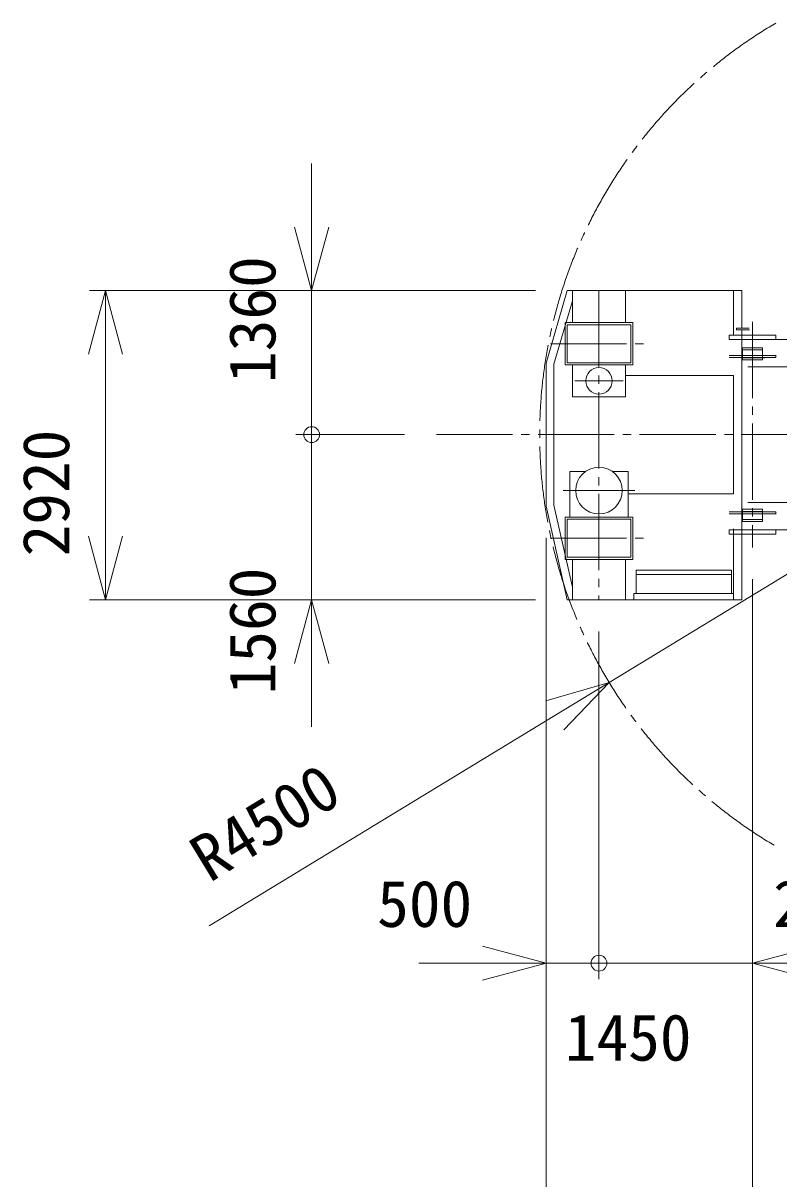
# Model space of a CAD drawing. Units: millimetres, scale not verified. Extents: x -26175 to 26208, y -37536 to 40834.
# Drawn here: x -26175 to -19037, y 26698 to 37611 of the extents above; entities that cross this region are included whole.
import ezdxf
from ezdxf.enums import TextEntityAlignment as Align

# ---------------------------------------------------------------- set-up
doc = ezdxf.new("R2010")
doc.units = ezdxf.units.MM
doc.header["$LTSCALE"] = 80
doc.linetypes.add('CHAIN2', pattern=[12, 9, -1, 1, -1])
for name, color, linetype, lineweight in [('0-3_05 寸法', 7, 'Continuous', 18), ('0-4_10 当社外形線', 3, 'Continuous', 18), ('0-5_12 当社中心線', 3, 'CHAIN2', 18)]:
    doc.layers.add(name, color=color, linetype=linetype, lineweight=lineweight)
doc.styles.add('ＭＳ ゴシック', font='')
doc.styles.get('ＭＳ ゴシック').set_extended_font_data('MS Gothic')

msp = doc.modelspace()

# ---------------------------------------------------------------- linework, layer by layer
at = {"layer": '0-3_05 寸法'}
for p, q in [((-23449.92, 35685.01), (-23449.92, 36285.01)), ((-23449.92, 35085.01), (-23449.92, 35685.01)), ((-21336.38, 35085.01), (-25547.9, 35085.01)), ((-25397.9, 35085.01), (-25397.9, 34485.01)), ((-21336.38, 35085.01), (-23599.92, 35085.01)), ((-23449.92, 35085.01), (-23449.92, 34485.01)), ((-25397.9, 34485.01), (-25397.9, 32765.01)), ((-23449.92, 33725.01), (-23449.92, 34485.01)), ((-22572.18, 33725.01), (-23599.92, 33725.01)), ((-22572.18, 33725.01), (-23599.92, 33725.01)), ((-23449.92, 33725.01), (-23449.92, 32765.01)), ((-16796.38, 33725.01), (-20640.81, 31386.13)), ((-25397.9, 32165.01), (-25397.9, 32765.01)), ((-23449.92, 32165.01), (-23449.92, 32765.01)), ((-21236.38, 32750.01), (-21236.38, 28585)), ((-21236.38, 32750.01), (-21236.38, 25738.95)), ((-19286.38, 32359.17), (-19286.38, 28585)), ((-19286.38, 32359.17), (-19286.38, 28585)), ((-19286.38, 32359.17), (-19286.38, 25738.95)), ((-19286.38, 32359.17), (-19286.38, 25738.95)), ((-21336.38, 32165.01), (-25547.9, 32165.01)), ((-21336.38, 32165.01), (-23599.92, 32165.01)), ((-23449.92, 32165.01), (-23449.92, 31565.01)), ((-20736.38, 31865.01), (-20736.38, 28585)), ((-20736.38, 31865.01), (-20736.38, 28585)), ((-23449.92, 31565.01), (-23449.92, 30965.01)), ((-20640.81, 31386.13), (-21153.4, 31074.28)), ((-24417.65, 29088.37), (-21153.4, 31074.28)), ((-21836.38, 28735), (-22436.38, 28735)), ((-21236.38, 28735), (-21836.38, 28735)), ((-20736.38, 28735), (-21236.38, 28735)), ((-20736.38, 28735), (-20136.38, 28735)), ((-20736.38, 28735), (-19886.38, 28735)), ((-19286.38, 28735), (-19886.38, 28735)), ((-19286.38, 28735), (-18686.38, 28735)), ((-19286.38, 28735), (-18686.38, 28735))]:
    msp.add_line(p, q, dxfattribs=at)
for points in [[(-23289.15, 35685.01), (-23449.92, 35085.01), (-23610.69, 35685.01)], [(-25558.67, 34485.01), (-25397.9, 35085.01), (-25237.13, 34485.01)], [(-25237.13, 32765.01), (-25397.9, 32165.01), (-25558.67, 32765.01)], [(-23610.69, 31565.01), (-23449.92, 32165.01), (-23289.15, 31565.01)], [(-21236.96, 31211.63), (-20640.81, 31386.13), (-21069.84, 30936.93)], [(-21836.38, 28895.77), (-21236.38, 28735), (-21836.38, 28574.23)], [(-18686.38, 28574.23), (-19286.38, 28735), (-18686.38, 28895.77)], [(-18686.38, 28574.23), (-19286.38, 28735), (-18686.38, 28895.77)]]:
    msp.add_lwpolyline(points, dxfattribs=at)
for centre in [(-23449.92, 33725.01), (-23449.92, 33725.01), (-20736.38, 28735), (-20736.38, 28735)]:
    msp.add_circle(centre, 75, dxfattribs=at)
at = {"layer": '0-4_10 当社外形線'}
for p, q in [((-21236.38, 34400.01), (-21036.38, 35085.01)), ((-21036.38, 35085.01), (-19386.38, 35085.01)), ((-20986.38, 34783.01), (-20986.38, 35085.01)), ((-20486.38, 34783.01), (-20486.38, 35085.01)), ((-19466.38, 35085.01), (-19466.38, 34663.61)), ((-19386.38, 35085.01), (-19386.38, 34731.38)), ((-21161.38, 34389.29), (-20986.38, 34988.66)), ((-21056.38, 34783.01), (-21056.38, 34383.01)), ((-21056.38, 34783.01), (-20416.38, 34783.01)), ((-21036.38, 34763.01), (-21036.38, 34403.01)), ((-21036.38, 34763.01), (-20436.38, 34763.01)), ((-20436.38, 34763.01), (-20436.38, 34403.01)), ((-20416.38, 34783.01), (-20416.38, 34383.01)), ((-19436.38, 34716.1), (-19436.38, 34731.1)), ((-19436.38, 34731.1), (-19318.14, 34731.1)), ((-19436.38, 34716.1), (-19316.01, 34716.1)), ((-19386.38, 34715.46), (-19386.38, 32165.01)), ((-19506.57, 34663.61), (-19066.61, 34663.61)), ((-19506.57, 34663.61), (-19066.38, 34663.61)), ((-19506.57, 34623.61), (-19046.37, 34623.61)), ((-19506.57, 34623.61), (-18876.47, 34623.61)), ((-19506.38, 34623.51), (-19506.38, 34663.61)), ((-19066.38, 34623.61), (-19066.38, 34663.61)), ((-19381.4, 34545.01), (-19381.4, 34430.02)), ((-19381.4, 34525.01), (-19191.76, 34525.01)), ((-21236.38, 34400.01), (-21236.38, 33050.01)), ((-21161.38, 34389.29), (-21161.38, 33058.39)), ((-20416.38, 34383.01), (-21056.38, 34383.01)), ((-20436.38, 34403.01), (-21036.38, 34403.01)), ((-20986.38, 34383.01), (-20986.38, 34083.01)), ((-20486.38, 34383.01), (-20486.38, 34083.01)), ((-19506.57, 34473.61), (-19069.15, 34473.61)), ((-19506.57, 34453.6), (-19066.61, 34453.6)), ((-19381.4, 34450.02), (-19171.57, 34450.02)), ((-19381.4, 34430.02), (-19191.76, 34430.02)), ((-19066.61, 34475.22), (-19066.61, 34453.6)), ((-20486.38, 34285.01), (-19466.38, 34285.01)), ((-19466.38, 34285.01), (-19466.38, 33165.01)), ((-19332.06, 34365.11), (-18796.11, 34365.11)), ((-20986.38, 34083.01), (-20486.38, 34083.01)), ((-21011.38, 33377.01), (-21011.38, 32947.01)), ((-20862.87, 33377.01), (-21011.38, 33377.01)), ((-20609.89, 33377.01), (-20461.38, 33377.01)), ((-20461.38, 33377.01), (-20461.38, 32947.01)), ((-20461.38, 33165.01), (-19466.38, 33165.01)), ((-19332.06, 33085.1), (-18800.36, 33085.1)), ((-21236.38, 33050.01), (-21036.38, 32165.01)), ((-21161.38, 33058.39), (-20986.38, 32284.01)), ((-19506.57, 32996.61), (-19066.61, 32996.61)), ((-19506.57, 32976.61), (-19069.15, 32976.61)), ((-19381.4, 33020.01), (-19191.76, 33020.01)), ((-19381.4, 33020.01), (-19381.4, 32905.01)), ((-19381.4, 33000.02), (-19191.68, 33000.02)), ((-19191.76, 33020.01), (-19191.76, 32905.01)), ((-19066.61, 32975), (-19066.61, 32996.61)), ((-21056.38, 32947.01), (-21056.38, 32547.01)), ((-21056.38, 32947.01), (-20416.38, 32947.01)), ((-21036.38, 32927.01), (-21036.38, 32567.01)), ((-21036.38, 32927.01), (-20436.38, 32927.01)), ((-20436.38, 32927.01), (-20436.38, 32567.01)), ((-20416.38, 32947.01), (-20416.38, 32547.01)), ((-19381.4, 32925.02), (-19191.76, 32925.02)), ((-19381.4, 32905.01), (-19191.76, 32905.01)), ((-19506.38, 32826.61), (-19506.38, 32786.61)), ((-19506.38, 32826.61), (-18876.47, 32826.61)), ((-19506.38, 32786.61), (-19066.38, 32786.61)), ((-19466.38, 32835.1), (-19466.38, 32225.01)), ((-19066.38, 32826.61), (-19066.38, 32786.61)), ((-20416.38, 32547.01), (-21056.38, 32547.01)), ((-20436.38, 32567.01), (-21036.38, 32567.01)), ((-20986.38, 32547.01), (-20986.38, 32165.01)), ((-20486.38, 32547.01), (-20486.38, 32165.01)), ((-20386.38, 32445.01), (-19486.38, 32445.01)), ((-20386.38, 32445.01), (-20386.38, 32225.01)), ((-19486.38, 32445.01), (-19486.38, 32225.01)), ((-20386.38, 32405.01), (-19486.38, 32405.01)), ((-20406.38, 32225.01), (-20406.38, 32165.01)), ((-21036.38, 32165.01), (-19386.38, 32165.01))]:
    msp.add_line(p, q, dxfattribs=at)
for points in [[(-19381.4, 34545.01), (-19191.76, 34545.01), (-19191.76, 34430.02)], [(-20406.38, 32225.01), (-19466.38, 32225.01), (-19466.38, 32165.01)]]:
    msp.add_lwpolyline(points, dxfattribs=at)
for centre, radius in [((-20736.38, 34233.01), 125), ((-20736.38, 33197.01), 220)]:
    msp.add_circle(centre, radius, dxfattribs=at)
at = {"layer": '0-5_12 当社中心線'}
for p, q in [((-20736.38, 35085.01), (-20736.38, 32165.01)), ((-19286.38, 34790.86), (-19286.38, 32659.17)), ((-21195.52, 34583.01), (-20277.25, 34583.01)), ((-20965.95, 34233.01), (-20506.82, 34233.01)), ((-22272.18, 33725.01), (18804.41, 33725.01)), ((-21075.44, 33197.01), (-20397.33, 33197.01)), ((-21195.52, 32747.01), (-20277.25, 32747.01))]:
    msp.add_line(p, q, dxfattribs=at)
msp.add_arc((-16796.38, 33725.01), 4500, 120.29374, 239.70626, dxfattribs=at)

# ---------------------------------------------------------------- texts
at = {"layer": '0-3_05 寸法', "style": 'ＭＳ ゴシック'}
for s, rotation, p in [('1360', 90, (-23659.92, 34212.79)), ('2920', 90, (-25607.9, 32575.01)), ('1560', 90, (-23659.92, 31272.97)), ('R4500', 31.316, (-24347.4, 29376.93))]:
    msp.add_text(s, height=439.9, rotation=rotation, dxfattribs=at).set_placement(p, align=Align.BOTTOM_LEFT)
for s, p in [('500', (-22831.25, 28945)), ('2490', (-19091.38, 28945)), ('1450', (-21059.12, 27682.66))]:
    msp.add_text(s, height=439.9, dxfattribs=at).set_placement(p, align=Align.BOTTOM_LEFT)

doc.saveas('drawing.dxf')
